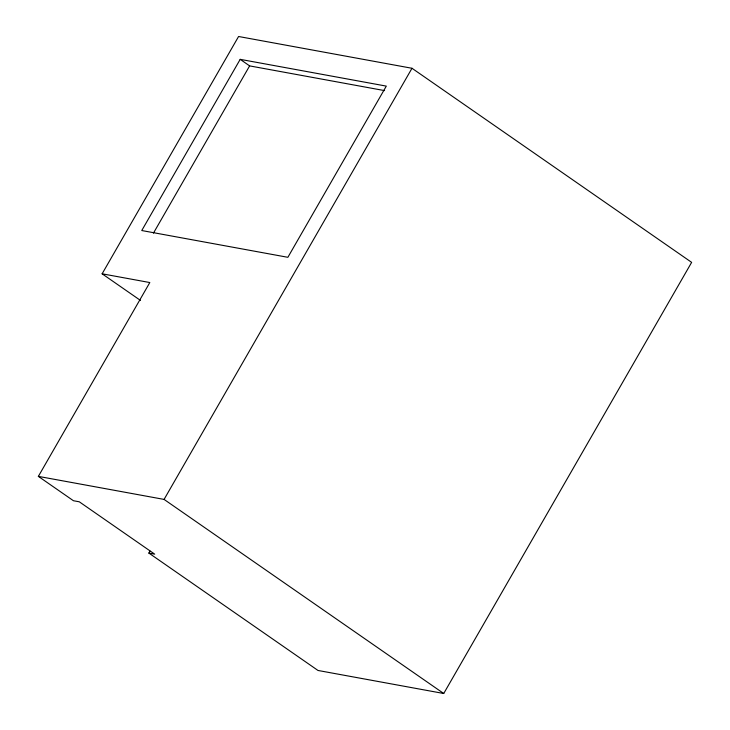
<?xml version="1.0" encoding="UTF-8"?>
<svg xmlns="http://www.w3.org/2000/svg" width="730" height="730" viewBox="0 0 730 730"><rect width="100%" height="100%" fill="white"/><g stroke="black" fill="none" stroke-linecap="round" stroke-linejoin="round"><path stroke-width="1.09" d="M140.479 300.422L102.127 273.805L238.582 36.5L411.994 68.273L691.639 262.362L443.73 693.5L318.006 670.468L148.865 553.075L149.997 551.095M240.197 59.349L141.757 230.534L287.875 257.307L386.316 86.113L240.197 59.349L249.624 65.892L384.582 90.611M153.446 233.135L249.624 65.892M148.865 553.075L154.705 554.143L79.296 501.802L73.447 500.734L38.361 476.38L149.814 282.546L102.127 273.805M38.361 476.38L164.077 499.411L411.994 68.273M164.077 499.411L443.73 693.5"/></g></svg>
